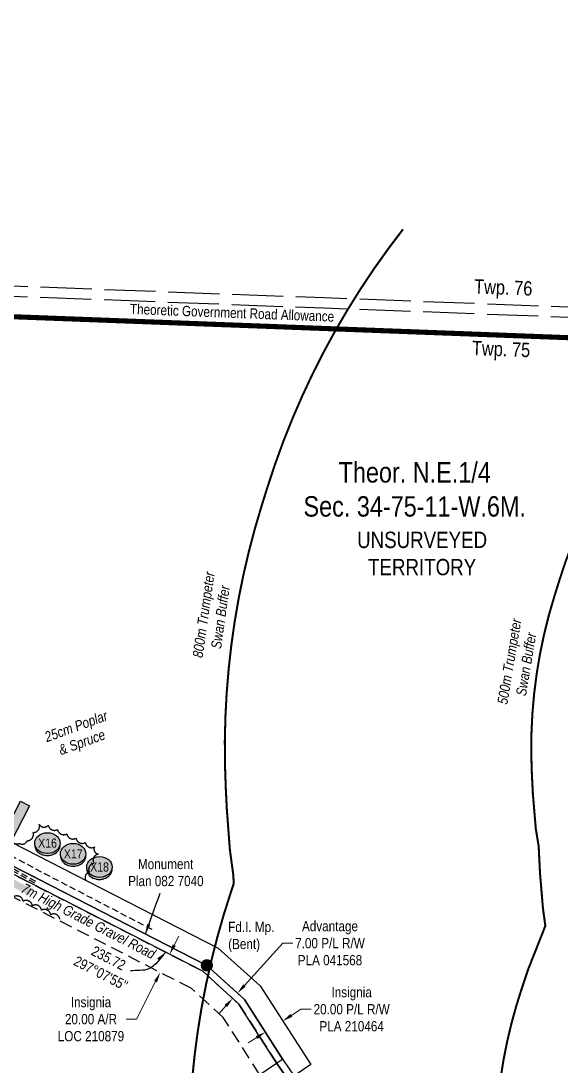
# Model space of a CAD drawing. Extents: x 333963 to 343562, y 6155611 to 6162191.
# Drawn here: x 335056 to 335584, y 6158211 to 6159235 of the extents above; entities that cross this region are included whole.
import ezdxf
from ezdxf.enums import TextEntityAlignment as Align

# ---------------------------------------------------------------- set-up
doc = ezdxf.new("R2010")
doc.units = 0
doc.header["$LTSCALE"] = 5
doc.header["$PDSIZE"] = 0.5
for name, pattern in [('0', [1, 1, 0]), ('CENTERLINEX3', [5, 2.5, -1, 0.5, -1]), ('DASHDOT2', [12.7, 6.35, -3.175, 0, -3.175]), ('foc-ACCESSROAD', [3.75, 2.5, -1.25]), ('foc-MONUMENT-BDYS', [6, 4, -2]), ('foc-UNSURVEYED', [12.5, 10, -2.5]), ('UG_PIPE', [1.875, 1.25, -0.625])]:
    doc.linetypes.add(name, pattern=pattern)
doc.layers.get('Defpoints').update_dxf_attribs({"color": 9})
for name, color, linetype in [('AS-PIPE-UG', 44, 'UG_PIPE'), ('AS-ROADS', 254, 'Continuous'), ('AS-WILDLIFE', 131, 'DASHDOT2'), ('C-SYMBOL', 7, 'Continuous'), ('D-TXT', 6, 'Continuous'), ('F-AR', 190, 'foc-ACCESSROAD'), ('F-RW', 190, 'Continuous'), ('L-BD', 7, 'Continuous'), ('L-MON', 1, 'Continuous'), ('L-MON-PLAN', 7, 'foc-MONUMENT-BDYS'), ('L-MON-T', 1, 'Continuous'), ('L-ROAD-T', 7, 'Continuous'), ('L-UNS-T', 3, 'Continuous'), ('L-USEC', 7, 'foc-UNSURVEYED'), ('P-CROSSINGS', 250, 'Continuous'), ('P-TEMP-BLUE', 146, 'Continuous'), ('T-BUSH', 110, '0'), ('T-BUSH-T', 110, 'Continuous')]:
    doc.layers.add(name, color=color, linetype=linetype)
doc.layers.add('AS-TRAPPER BOUNDARY', color=7, linetype='CENTERLINEX3', true_color=0xb85c00, transparency=0.6)
for name, color, linetype, lineweight in [('F-AR-T', 190, 'Continuous', 9), ('F-RW-T', 190, 'Continuous', 9), ('T-TEXT', 48, 'Continuous', 18)]:
    doc.layers.add(name, color=color, linetype=linetype, lineweight=lineweight)
doc.layers.add('P-TEMP-BLUE-H', color=7, linetype='Continuous', true_color=0x99e6ff)
doc.styles.add('175L', font='ARIALN.TTF', dxfattribs={"height": 20})
doc.styles.add('80CG', font='ARIALN.TTF', dxfattribs={"height": 10})
doc.styles.add('80L', font='ARIALN.TTF', dxfattribs={"height": 10})
doc.styles.add('80LS', font='ARIALNI.TTF', dxfattribs={"height": 10})
doc.styles.add('Crossing', font='ARIALN.TTF', dxfattribs={"height": 10})
doc.dimstyles.new('Compass 5 000', dxfattribs={"dimscale": 5, "dimtxt": 9, "dimasz": 2, "dimexe": 0.2, "dimexo": 0.0625, "dimgap": 0.5, "dimtad": 0, "dimtih": 1, "dimtoh": 1, "dimzin": 0, "dimdsep": 46, "dimtxsty": '80CG', "dimcen": 0.1, "dimse1": 1, "dimse2": 1, "dimclrd": 256, "dimclrt": 256, "dimaunit": 1, "dimadec": 4, "dimazin": 0, "dimtfac": 0.06, "dimtofl": 0, "dimtmove": 0, "dimatfit": 1, "dimfxl": 0.2, "dimtolj": 1, "dimtzin": 0, "dimlwd": -1, "dimarcsym": 0})

# ---------------------------------------------------------------- blocks, each defined once
blk = doc.blocks.new('fdia')
at = {"color": 255, "const_width": 1}
blk.add_lwpolyline([(-0.5, 0, 1), (0.5, 0, 1)], format="xyb", close=True, dxfattribs=at)
blk = doc.blocks.new('Fdiaa')
blk.add_blockref('fdia', (0, 0))
blk = doc.blocks.new('fdib')
at = {"color": 1, "const_width": 1.6}
blk.add_lwpolyline([(-0.4, 0, 1), (0.4, 0, 1)], format="xyb", close=True, dxfattribs=at)
at = {"color": 1}
blk.add_circle((0, 0), 0.8, dxfattribs=at)
blk = doc.blocks.new('Fdibb')
blk.add_blockref('fdib', (0, 0))
blk = doc.blocks.new('fdicc')
for name in ['Fdibb', 'Fdiaa']:
    blk.add_blockref(name, (0, 0))
blk = doc.blocks.new('FDI')
blk.add_blockref('fdicc', (0, 0))
blk = doc.blocks.new('*D60')
at = {"layer": 'Defpoints', "color": 0, "transparency": 16777216}
for p in [(335141.6, 6158351.5), (335132.5, 6158333.7), (335201.2, 6158321)]:
    blk.add_point(p, dxfattribs=at)
at = {"layer": 'F-AR-T', "transparency": 16777216}
for p, q in [((335205.8, 6158329.9), (335210.3, 6158338.8)), ((335187.5, 6158294.3), (335168.7, 6158257.4)), ((335168.7, 6158257.4), (335158.7, 6158257.4))]:
    blk.add_line(p, q, dxfattribs=at)
for points in [[(335204.3, 6158330.6), (335207.3, 6158329.1), (335201.2, 6158321)], [(335186.1, 6158295), (335189, 6158293.5), (335192.1, 6158303.2)]]:
    blk.add_solid(points, dxfattribs=at)
at = {"layer": 'F-AR-T', "transparency": 16777216, "insert": (335124.3, 6158257.4), "char_height": 10, "attachment_point": 5, "style": '80CG'}
blk.add_mtext('\\A1;Insignia\\P20.00 A/R\\PLOC 210879', dxfattribs=at)
blk = doc.blocks.new('*D70')
at = {"layer": 'Defpoints', "color": 0, "transparency": 16777216}
for p in [(335310.2, 6158258.4), (335293.2, 6158247.5), (335294.9, 6158244.8)]:
    blk.add_point(p, dxfattribs=at)
at = {"layer": 'F-RW-T', "transparency": 16777216}
for p, q in [((335320.4, 6158261.1), (335329.8, 6158267.1)), ((335329.8, 6158267.1), (335339.8, 6158267.1)), ((335286.5, 6158239.4), (335278, 6158234.1))]:
    blk.add_line(p, q, dxfattribs=at)
for points in [[(335319.5, 6158262.5), (335321.3, 6158259.6), (335312, 6158255.7)], [(335285.6, 6158240.9), (335287.4, 6158238), (335294.9, 6158244.8)]]:
    blk.add_solid(points, dxfattribs=at)
at = {"layer": 'F-RW-T', "transparency": 16777216, "insert": (335379.4, 6158267.1), "char_height": 10, "attachment_point": 5, "style": '80CG'}
blk.add_mtext('\\A1;Insignia\\P20.00 P/L R/W\\PPLA 210464', dxfattribs=at)
blk = doc.blocks.new('*D71')
at = {"layer": 'Defpoints', "color": 0, "transparency": 16777216}
for p in [(335266.7, 6158283.8), (335262, 6158278.7), (335263, 6158277.8)]:
    blk.add_point(p, dxfattribs=at)
at = {"layer": 'F-RW-T', "transparency": 16777216}
for p, q in [((335274.4, 6158290.3), (335311.9, 6158331.8)), ((335311.9, 6158331.8), (335321.9, 6158331.8)), ((335256.3, 6158270.4), (335249.6, 6158262.9))]:
    blk.add_line(p, q, dxfattribs=at)
for points in [[(335273.2, 6158291.5), (335275.7, 6158289.2), (335267.7, 6158282.9)], [(335255.1, 6158271.5), (335257.5, 6158269.2), (335263, 6158277.8)]]:
    blk.add_solid(points, dxfattribs=at)
at = {"layer": 'F-RW-T', "transparency": 16777216, "insert": (335358.2, 6158331.8), "char_height": 10, "attachment_point": 5, "style": '80CG'}
blk.add_mtext('\\A1;Advantage\\P7.00 P/L R/W\\PPLA 041568', dxfattribs=at)
blk = doc.blocks.new('xing2')
h = blk.add_hatch(color=50)
h.dxf.hatch_style = 1
edge = h.paths.add_edge_path()
edge.add_ellipse((0, 0), major_axis=(-12.5, 0), ratio=0.816297, start_angle=0, end_angle=360)
h = blk.add_hatch(color=250)
h.dxf.hatch_style = 1
edge = h.paths.add_edge_path()
edge.add_ellipse((0, -2), major_axis=(-12.5, 0), ratio=0.816297, start_angle=0, end_angle=180)
edge.add_line((12.5, -2), (12.5, 0))
edge.add_ellipse((0, 0), major_axis=(-12.5, 0), ratio=0.816297, start_angle=0, end_angle=180, ccw=False)
edge.add_line((-12.5, 0), (-12.5, -2))
at = {"color": 250}
blk.add_ellipse((0, 0), major_axis=(-12.5, 0), ratio=0.816297, dxfattribs=at)
blk.add_ellipse((0, -2), major_axis=(-12.5, 0), ratio=0.816297, start_param=0, end_param=3.141593, dxfattribs=at)
at = {"color": 250, "style": 'Crossing'}
blk.add_attdef('CROSSING', text='', height=9, dxfattribs=at).set_placement((0.1, 0), align=Align.MIDDLE_CENTER)
at = {"color": 250, "style": 'Crossing', "flags": 1}
for tag, p in [('OWNER', (0.1, -12.5)), ('DESCRIPTION', (0.1, -25.8)), ('LOCATION', (0.1, -39.3)), ('DWG_REF', (0.1, -52.8))]:
    blk.add_attdef(tag, text='', height=9, dxfattribs=at).set_placement(p, align=Align.MIDDLE_CENTER)

msp = doc.modelspace()

# ---------------------------------------------------------------- hatches: boundary and pattern name
at = {"layer": 'P-TEMP-BLUE-H'}
h = msp.add_hatch(color=256, dxfattribs=at)
h.dxf.hatch_style = 1
h.paths.add_polyline_path([(335055.348, 6158470.976), (335064.246, 6158466.417), (335046.008, 6158430.825), (335037.11, 6158435.385)])

# ---------------------------------------------------------------- linework, layer by layer
at = {"layer": 'AS-PIPE-UG', "flags": 128}
for points in [[(335003.958, 6158439.973), (335079.421, 6158399.807), (335184.514, 6158344.994)], [(335069.227, 6158390.49), (335032.567, 6158411.118), (335002.902, 6158426.751)]]:
    msp.add_lwpolyline(points, dxfattribs=at)
msp.add_lwpolyline([(335070.208, 6158392.233), (335033.548, 6158412.861, 0.00688205), (335033.499, 6158412.887), (335003.834, 6158428.52)], format="xyb", dxfattribs=at)
at = {"layer": 'AS-ROADS', "const_width": 6.999, "flags": 128}
msp.add_lwpolyline([(334437.09, 6159245.989), (334440.384, 6159135.434), (334484.246, 6159068.688), (334498.877, 6159051.8), (334524.198, 6159021.832), (334570.617, 6158956.867), (334632.118, 6158848.41), (334725.406, 6158745.879), (334766.059, 6158704.071), (334827.453, 6158659.428), (334842.627, 6158645.626), (334854.819, 6158630.599), (334866.782, 6158611.35), (334880.549, 6158584.006), (334883.869, 6158573.917), (334886.57, 6158549.625), (334890.098, 6158491.235), (334897.298, 6158475.271), (334905.397, 6158462.904), (334998.689, 6158415.717), (335026.433, 6158401.286), (335065.417, 6158381.934)], dxfattribs=at)
at = {"layer": 'AS-TRAPPER BOUNDARY', "const_width": 5, "flags": 128}
msp.add_lwpolyline([(334023.614, 6158983.983), (334123.523, 6158980.211), (334949.008, 6158949.046), (335754.39, 6158918.639), (335854.299, 6158914.867)], dxfattribs=at)
at = {"layer": 'AS-WILDLIFE', "const_width": 2, "flags": 128}
for points in [[(335925.497, 6155611.984), (335927.212, 6155615.344), (335937.95, 6155634.998), (335949.234, 6155654.344), (335961.056, 6155673.366), (335965.505, 6155680.306), (335984.07, 6155716.405), (336007.667, 6155759.041), (336014.133, 6155769.736), (336030.112, 6155795.705), (336042.389, 6155815.032), (336055.215, 6155834), (336068.578, 6155852.592), (336082.468, 6155870.795), (336096.873, 6155888.592), (336136.826, 6155936.531), (336151.96, 6155954.164), (336167.6, 6155971.349), (336183.733, 6155988.072), (336200.345, 6156004.319), (336217.423, 6156020.077), (336234.95, 6156035.332), (336252.914, 6156050.072), (336271.299, 6156064.283), (336295.268, 6156082.261), (336312.554, 6156094.871), (336330.182, 6156106.996), (336348.139, 6156118.628), (336366.413, 6156129.758), (336384.987, 6156140.377), (336403.849, 6156150.476), (336354.468, 6156148.18), (336345.585, 6156148.13), (336330.603, 6156148.13), (336305.7, 6156148.516), (336280.821, 6156149.678), (336255.99, 6156151.614), (336231.231, 6156154.323), (336206.569, 6156157.802), (336182.027, 6156162.046), (336157.629, 6156167.054), (336133.399, 6156172.818), (336109.361, 6156179.335), (336085.536, 6156186.597), (336061.95, 6156194.597), (336038.624, 6156203.328), (336015.582, 6156212.781), (336001.597, 6156218.775), (335996.072, 6156221.167), (335981.318, 6156228.253), (335933.682, 6156243.33), (335886.757, 6156261.711), (335872.774, 6156267.703), (335851.396, 6156277.237), (335830.307, 6156287.392), (335809.524, 6156298.161), (335789.065, 6156309.533), (335768.947, 6156321.499), (335749.189, 6156334.049), (335729.806, 6156347.172), (335710.816, 6156360.856), (335692.234, 6156375.091), (335674.077, 6156389.863), (335656.36, 6156405.16), (335639.099, 6156420.97), (335622.307, 6156437.278), (335611.322, 6156448.264), (335594.148, 6156465.932), (335577.542, 6156484.134), (335561.522, 6156502.854), (335546.102, 6156522.071), (335531.299, 6156541.768), (335517.127, 6156561.923), (335503.601, 6156582.517), (335490.734, 6156603.529), (335479.966, 6156618.332), (335455.696, 6156656.594), (335430.726, 6156698.543), (335418.567, 6156719.698), (335407.058, 6156741.215), (335396.212, 6156763.073), (335386.037, 6156785.251), (335376.544, 6156807.73), (335367.742, 6156830.488), (335359.637, 6156853.504), (335352.239, 6156876.756), (335345.554, 6156900.224), (335339.588, 6156923.884), (335334.123, 6156947.043), (335327.478, 6156962.747), (335318.023, 6156986.114), (335309.309, 6157009.767), (335301.344, 6157033.684), (335294.138, 6157057.839), (335291.761, 6157066.292), (335281.88, 6157096.864), (335274.845, 6157119.86), (335268.505, 6157143.056), (335262.865, 6157166.433), (335257.931, 6157189.969), (335253.707, 6157213.643), (335250.197, 6157237.433), (335247.404, 6157261.318), (335245.33, 6157285.276), (335244.17, 6157301.514), (335240.893, 6157320.52), (335237.223, 6157343.683), (335234.28, 6157366.95), (335232.067, 6157390.297), (335230.586, 6157413.702), (335229.838, 6157437.141), (335229.824, 6157460.593), (335228.836, 6157475.149), (335225.839, 6157558.048), (335225.732, 6157612.724), (335226.991, 6157651.759), (335226.565, 6157668.815), (335226.912, 6157716.932), (335223.683, 6157738.397), (335221.037, 6157759.942), (335218.977, 6157781.552), (335217.504, 6157803.209), (335216.62, 6157824.898), (335216.325, 6157846.603), (335216.324, 6157881.56), (335216.577, 6157902.205), (335217.406, 6157922.835), (335218.809, 6157943.435), (335220.786, 6157963.987), (335223.336, 6157984.475), (335220.649, 6158026.329), (335220.317, 6158049.372), (335220.317, 6158103.866), (335220.315, 6158129.218), (335220.656, 6158152.611), (335221.681, 6158175.984), (335223.389, 6158199.317), (335225.779, 6158222.59), (335228.849, 6158245.784), (335232.596, 6158268.877), (335237.018, 6158291.851), (335242.109, 6158314.686), (335247.867, 6158337.362), (335254.285, 6158359.86), (335261.359, 6158382.161), (335264.006, 6158390.102), (335263.59, 6158398.562), (335260.217, 6158423.45), (335257.268, 6158462.842), (335256.268, 6158482.817), (335255.438, 6158506.316), (335255.3, 6158529.831), (335255.853, 6158553.339), (335257.096, 6158576.82), (335259.03, 6158600.255), (335261.652, 6158623.623), (335264.96, 6158646.904), (335268.951, 6158670.077), (335273.622, 6158693.123), (335278.969, 6158716.022), (335284.986, 6158738.754), (335291.669, 6158761.298), (335296.663, 6158777.278), (335304.197, 6158800.168), (335312.418, 6158822.821), (335321.317, 6158845.216), (335330.887, 6158867.332), (335341.119, 6158889.15), (335352.004, 6158910.65), (335363.532, 6158931.812), (335375.692, 6158952.617), (335388.474, 6158973.046), (335401.866, 6158993.081), (335415.855, 6159012.703), (335429.711, 6159030.949)], [(335857.685, 6159005.817), (335846.308, 6158999.977), (335829.965, 6158990.797), (335813.977, 6158981.01), (335798.368, 6158970.631), (335785.383, 6158961.642), (335769.719, 6158950.343), (335754.504, 6158938.448), (335739.759, 6158925.974), (335725.508, 6158912.94), (335711.771, 6158899.365), (335698.568, 6158885.269), (335685.92, 6158870.673), (335675.064, 6158857.639), (335662.952, 6158842.43), (335651.44, 6158826.761), (335640.546, 6158810.656), (335630.287, 6158794.14), (335620.678, 6158777.237), (335611.735, 6158759.973), (335603.469, 6158742.374), (335595.895, 6158724.467), (335589.022, 6158706.278), (335582.863, 6158687.837), (335577.869, 6158671.857), (335572.392, 6158653.043), (335567.656, 6158634.029), (335563.67, 6158614.844), (335560.439, 6158595.517), (335557.968, 6158576.079), (335556.261, 6158556.558), (335555.32, 6158536.986), (335555.148, 6158517.392), (335555.743, 6158497.806), (335556.743, 6158477.831), (335559.628, 6158443.692), (335562.413, 6158426.803), (335563.714, 6158400.353), (335566.62, 6158365.787), (335568.95, 6158348.746), (335552.16, 6158306.298), (335550.812, 6158302.309), (335545.817, 6158287.328), (335540.469, 6158270.275), (335535.734, 6158253.043), (335531.618, 6158235.652), (335528.127, 6158218.125), (335525.264, 6158200.484), (335523.034, 6158182.752), (335521.44, 6158164.952), (335520.483, 6158147.107), (335520.165, 6158129.238), (335520.166, 6158103.876), (335520.166, 6158049.371), (335520.374, 6158034.97), (335523.228, 6157994.137), (335525.292, 6157975.595), (335522.001, 6157956.96), (335519.441, 6157938.212), (335517.614, 6157919.377), (335516.525, 6157900.486), (335516.174, 6157881.567), (335516.175, 6157846.61), (335516.439, 6157830.373), (335517.23, 6157814.153), (335518.549, 6157797.967), (335520.392, 6157781.833), (335522.759, 6157765.767), (335527.233, 6157738.475), (335527.576, 6157725.45), (335527.092, 6157719.252), (335526.32, 6157676.315), (335526.962, 6157650.674), (335525.426, 6157603.056), (335525.492, 6157568.883), (335528.49, 6157485.984), (335529.809, 6157468.968), (335529.485, 6157452.607), (335529.733, 6157436.244), (335530.553, 6157419.9), (335531.945, 6157403.595), (335533.905, 6157387.348), (335536.432, 6157371.18), (335542.194, 6157337.762), (335544.417, 6157306.639), (335545.941, 6157289.48), (335548.055, 6157272.383), (335550.756, 6157255.369), (335554.043, 6157238.458), (335557.911, 6157221.671), (335562.354, 6157205.027), (335567.369, 6157188.546), (335578.85, 6157153.024), (335582.789, 6157139.021), (335587.293, 6157123.924), (335592.27, 6157108.977), (335597.717, 6157094.194), (335603.626, 6157079.589), (335620.14, 6157040.56), (335631.422, 6156992.752), (335636.153, 6156974.286), (335641.585, 6156956.013), (335647.71, 6156937.961), (335654.52, 6156920.156), (335662.003, 6156902.623), (335670.149, 6156885.389), (335678.947, 6156868.478), (335688.383, 6156851.914), (335713.354, 6156809.965), (335721.336, 6156797.009), (335743.846, 6156764.955), (335753.372, 6156748.703), (335763.537, 6156732.844), (335774.325, 6156717.401), (335785.719, 6156702.401), (335797.702, 6156687.866), (335810.254, 6156673.819), (335823.355, 6156660.283), (335834.34, 6156649.297), (335848.041, 6156636.107), (335862.234, 6156623.448), (335876.898, 6156611.338), (335892.012, 6156599.795), (335907.554, 6156588.835), (335923.502, 6156578.475), (335939.833, 6156568.729), (335956.523, 6156559.611), (335973.547, 6156551.135), (335990.882, 6156543.313), (336004.866, 6156537.32), (336020.407, 6156530.78), (336036.209, 6156524.896), (336052.244, 6156519.678), (336068.482, 6156515.135), (336084.896, 6156511.276), (336092.536, 6156507.006), (336119.714, 6156494.381), (336133.698, 6156488.387), (336150.738, 6156481.453), (336168.021, 6156475.151), (336185.525, 6156469.489), (336203.224, 6156464.475), (336221.097, 6156460.115), (336239.118, 6156456.417), (336257.263, 6156453.385), (336275.507, 6156451.022), (336293.825, 6156449.332), (336312.194, 6156448.318), (336330.587, 6156447.98), (336345.569, 6156447.981), (336382.336, 6156449.337), (336401.879, 6156451.167), (336421.335, 6156453.762), (336440.673, 6156457.119), (336457.177, 6156460.657)]]:
    msp.add_lwpolyline(points, dxfattribs=at)
at = {"layer": 'F-AR'}
msp.add_lwpolyline([(335687.895, 6156966.518), (335704.852, 6157402.971), (335609.056, 6157738.32), (335289.32, 6158203.265), (335253.74, 6158259.196), (335222.248, 6158287.715), (334867.819, 6158469.333), (334869.555, 6158490.911), (335233.715, 6158304.308), (335269.161, 6158272.208), (335306.162, 6158214.063), (335627.384, 6157746.956), (335724.957, 6157405.389), (335707.877, 6156965.767)], close=True, dxfattribs=at)
at = {"layer": 'F-RW'}
for points in [[(335289.47, 6158203.11), (335305.978, 6158214.387), (335311.763, 6158218.339), (335274.559, 6158276.762), (335266.72, 6158283.824), (335237.728, 6158310.115), (334917.99, 6158473.956), (334904.863, 6158493.466), (334896.509, 6158584.901), (334862.981, 6158650.121), (334587.173, 6158967.796), (334527.441, 6159044.241), (334457.799, 6159138.01), (334444.23, 6159557.266), (334427.289, 6159622.671), (334287.505, 6159799.014), (334229.933, 6159871.633)], [(334255.444, 6159871.633), (334445.586, 6159631.779), (334464.13, 6159560.192), (334477.582, 6159144.91), (334543.287, 6159056.484), (334602.612, 6158980.513), (334879.63, 6158661.471), (334916.069, 6158590.589), (334924.31, 6158500.382), (334931.7, 6158489.399), (335248.795, 6158326.913), (335289.744, 6158289.983), (335339.584, 6158213.128), (335323.088, 6158201.858)], [(334603.28, 6158940.639), (334640.321, 6158865.658), (334750.335, 6158739.998), (334862.981, 6158650.121), (334896.509, 6158584.901), (334906.088, 6158480.055), (335237.728, 6158310.115), (335274.559, 6158276.762), (335311.948, 6158218.015), (335323.275, 6158201.531), (335373.885, 6158127.928), (335633.801, 6157749.98), (335634.115, 6157748.879), (335641.808, 6157751.077), (335655.541, 6157702.999), (335647.798, 6157700.788), (335660.294, 6157657.072), (335664.423, 6157642.647), (335702.001, 6157511.169), (335728.713, 6157417.723), (335731.995, 6157406.249), (335715.232, 6156974.784)], [(335690.013, 6156505.904), (335724.957, 6157405.389), (335701.164, 6157488.68), (335657.727, 6157640.74), (335653.607, 6157655.163), (335641.118, 6157698.879), (335627.384, 6157746.956), (335365.163, 6158128.257), (335317.495, 6158197.583), (335306.162, 6158214.063), (335269.161, 6158272.208), (335233.715, 6158304.308), (334899.469, 6158475.583), (334889.663, 6158582.91), (334857.443, 6158645.586), (334745.481, 6158734.917), (334634.453, 6158861.736), (334597.151, 6158937.248)]]:
    msp.add_lwpolyline(points, dxfattribs=at)
at = {"layer": 'L-MON-PLAN', "flags": 128}
msp.add_lwpolyline([(334229.927, 6159871.633), (334427.289, 6159622.671), (334444.216, 6159557.326), (334457.799, 6159138.01), (334527.441, 6159044.241), (334750.335, 6158739.998), (334862.981, 6158650.121), (334896.509, 6158584.901), (334906.088, 6158480.055), (335237.728, 6158310.115)], dxfattribs=at)
at = {"layer": 'L-USEC', "flags": 128}
for points in [[(334949.767, 6158969.144), (335352.458, 6158953.94), (335755.149, 6158938.738)], [(334950.146, 6158979.195), (335352.838, 6158963.991), (335755.528, 6158948.789)], [(334949.008, 6158949.045), (335351.699, 6158933.841), (335754.39, 6158918.639)]]:
    msp.add_lwpolyline(points, dxfattribs=at)
at = {"layer": 'P-TEMP-BLUE', "flags": 128}
msp.add_lwpolyline([(335055.348, 6158470.976), (335064.246, 6158466.417), (335046.008, 6158430.825), (335037.11, 6158435.385)], close=True, dxfattribs=at)
at = {"layer": 'T-BUSH', "flags": 128}
for points in [[(334752.707, 6158776.579, 0.52056705), (334760.212, 6158783.186, 0.52056705), (334767.716, 6158789.792, 0.52056705), (334775.221, 6158796.398, 0.52056705), (334782.725, 6158803.005, 0.52056705), (334790.548, 6158798.991, 0.52056705), (334797.322, 6158791.637, 0.52056705), (334804.096, 6158784.283, 0.52056705), (334811.476, 6158782.663, 0.52056705), (334819.749, 6158781.114, 0.52056705), (334826.215, 6158773.503, 0.52056705), (334832.478, 6158765.71, 0.52056705), (334838.711, 6158757.892, 0.52056705), (334844.944, 6158750.075, 0.52056705), (334851.177, 6158742.258, 0.52056705), (334857.411, 6158734.441, 0.52056705), (334857.017, 6158726.537, 0.52056705), (334848.885, 6158720.721, 0.52056705), (334843.841, 6158714.379, 0.52056705), (334849.592, 6158706.2, 0.52056705), (334855.343, 6158698.022, 0.52056705), (334861.093, 6158689.843, 0.52056705), (334866.844, 6158681.665, 0.52056705), (334874.225, 6158675.326, 0.52056705), (334883.027, 6158670.586, 0.52056705), (334887.908, 6158661.917, 0.52056705), (334892.512, 6158653.042, 0.52056705), (334893.139, 6158643.559, 0.52056705), (334897.591, 6158634.607, 0.52056705), (334902.043, 6158625.655, 0.52056705), (334906.495, 6158616.703, 0.52056705), (334910.947, 6158607.75, 0.52056705), (334919.209, 6158603.661, 0.52056705), (334922.06, 6158594.078, 0.52056705), (334924.911, 6158584.495, 0.52056705), (334924.174, 6158575.746, 0.52056705), (334921.302, 6158567.808, 0.52056705), (334922.164, 6158557.848, 0.52056705), (334923.027, 6158547.887, 0.52056705), (334923.889, 6158537.926, 0.52056705), (334924.751, 6158527.965, 0.52056705), (334925.91, 6158518.038, 0.52056705), (334929.977, 6158509.109, 0.52056705), (334935.832, 6158501.005, 0.52056705), (334942.276, 6158493.417, 0.52056705), (334949.538, 6158486.544, 0.52056705), (334957.654, 6158480.84, 0.52056705), (334964.859, 6158483.141, 0.52056705), (334970.829, 6158491.16, 0.52056705), (334979.25, 6158490.164, 0.52056705), (334987.657, 6158484.753, 0.52056705), (334991.711, 6158477.33, 0.52056705), (334987.701, 6158468.171, 0.52056705), (334992.804, 6158462.263, 0.52056705), (335001.881, 6158458.071, 0.52056705), (335010.958, 6158453.88, 0.52056705), (335019.757, 6158449.143, 0.52056705), (335028.478, 6158444.254, 0.52056705), (335037.199, 6158439.364, 0.52056705), (335045.92, 6158434.475, 0.52056705), (335054.641, 6158429.586, 0.52056705), (335061.767, 6158432.137, 0.52056705), (335067.718, 6158440.171, 0.52056705), (335073.668, 6158448.205, 0.52056705), (335082.488, 6158447.385, 0.52056705), (335091.537, 6158443.134, 0.52056705), (335100.586, 6158438.883, 0.52056705), (335109.635, 6158434.631, 0.52056705), (335118.684, 6158430.38, 0.52056705), (335127.733, 6158426.129, 0.52056705), (335131.585, 6158419.055, 0.52056705), (335127.194, 6158410.073, 0.52056705), (335122.804, 6158401.091, 0.52056705), (335119.228, 6158393.776, 0.52056705)], [(335093.852, 6158355.341, 0.52056705), (335084.875, 6158359.742, 0.52056705), (335075.898, 6158364.144, 0.52056705), (335066.921, 6158368.546, 0.52056705), (335057.944, 6158372.947, 0.52056705), (335048.967, 6158377.349, 0.52056705), (335039.99, 6158381.75, 0.52056705), (335031.013, 6158386.152, 0.52056705), (335022.036, 6158390.553, 0.52056705), (335016.602, 6158383.714, 0.52056705), (335011.772, 6158374.96, 0.52056705), (335006.942, 6158366.206, 0.52056705), (334999.943, 6158361.691, 0.52056705), (334991.205, 6158366.55, 0.52056705), (334982.467, 6158371.409, 0.52056705), (334973.73, 6158376.268, 0.52056705), (334964.992, 6158381.128, 0.52056705), (334956.254, 6158385.987, 0.52056705), (334947.516, 6158390.846, 0.52056705), (334942.258, 6158384.162, 0.52056705), (334937.662, 6158375.283, 0.52056705), (334933.065, 6158366.404, 0.52056705), (334928.469, 6158357.525, 0.52056705), (334923.872, 6158348.647, 0.52056705), (334916.636, 6158346.799, 0.52056705), (334909.486, 6158353.787, 0.52056705), (334910.758, 6158362.665, 0.52056705), (334915.269, 6158371.588, 0.52056705), (334919.779, 6158380.511, 0.52056705), (334924.29, 6158389.433, 0.52056705), (334928.8, 6158398.356, 0.52056705), (334929.85, 6158405.572, 0.52056705), (334920.025, 6158407.422, 0.52056705), (334910.199, 6158409.273, 0.52056705), (334900.374, 6158411.124, 0.52056705), (334890.549, 6158412.974, 0.52056705), (334880.724, 6158414.825, 0.52056705), (334870.898, 6158416.676, 0.52056705), (334861.705, 6158414.329, 0.52056705), (334854.558, 6158408.122, 0.52056705), (334852.402, 6158398.522, 0.52056705), (334852.056, 6158388.53, 0.52056705), (334851.711, 6158378.538, 0.52056705), (334851.365, 6158368.545, 0.52056705), (334850.879, 6158358.559, 0.52056705), (334850.377, 6158348.574, 0.52056705), (334849.875, 6158338.589, 0.52056705), (334849.373, 6158328.603, 0.52056705), (334848.871, 6158318.618, 0.52056705), (334848.369, 6158308.632, 0.52056705), (334847.867, 6158298.647, 0.52056705), (334847.365, 6158288.661, 0.52056705), (334846.863, 6158278.676, 0.52056705), (334846.361, 6158268.691, 0.52056705), (334845.859, 6158258.705, 0.52056705), (334845.357, 6158248.72, 0.52056705), (334844.855, 6158238.734, 0.52056705), (334844.367, 6158228.748, 0.52056705), (334843.982, 6158218.758, 0.52056705), (334843.596, 6158208.767, 0.52056705), (334843.21, 6158198.777, 0.52056705), (334842.824, 6158188.786, 0.52056705), (334842.439, 6158178.795, 0.52056705), (334842.053, 6158168.805, 0.52056705), (334841.667, 6158158.814, 0.52056705), (334841.281, 6158148.824, 0.52056705), (334840.896, 6158138.833, 0.52056705), (334840.51, 6158128.842, 0.52056705), (334840.124, 6158118.852, 0.52056705), (334839.738, 6158108.861, 0.52056705), (334839.352, 6158098.871, 0.52056705), (334838.967, 6158088.88, 0.52056705), (334838.581, 6158078.89, 0.52056705), (334838.195, 6158068.899, 0.52056705), (334837.809, 6158058.908, 0.52056705), (334837.417, 6158048.918, 0.52056705), (334837.026, 6158038.928, 0.52056705), (334836.635, 6158028.937, 0.52056705), (334836.243, 6158018.947, 0.52056705), (334835.852, 6158008.957, 0.52056705), (334835.461, 6157998.966, 0.52056705), (334835.069, 6157988.976, 0.52056705), (334834.678, 6157978.985, 0.52056705), (334834.287, 6157968.995, 0.52056705), (334833.895, 6157959.005, 0.52056705), (334833.504, 6157949.014, 0.52056705), (334833.113, 6157939.024, 0.52056705), (334832.635, 6157929.038, 0.52056705), (334832.11, 6157919.053, 0.52056705), (334831.585, 6157909.069, 0.52056705), (334831.059, 6157899.085, 0.52056705), (334830.534, 6157889.101, 0.52056705), (334834.02, 6157882.703, 0.52056705), (334844.001, 6157882.11, 0.52056705), (334853.981, 6157881.518, 0.52056705), (334863.23, 6157879.314, 0.52056705), (334862.747, 6157869.38, 0.52056705), (334861.906, 6157859.418, 0.52056705), (334861.065, 6157849.455, 0.52056705), (334860.224, 6157839.492, 0.52056705), (334859.383, 6157829.53, 0.52056705), (334858.126, 6157819.679, 0.52056705), (334848.542, 6157818.725, 0.52056705), (334842.614, 6157812.572, 0.52056705), (334838.523, 6157803.449, 0.52056705), (334834.153, 6157794.509, 0.52056705), (334824.727, 6157796.345, 0.52056705), (334815.305, 6157799.689, 0.52056705), (334807.763, 6157799.994, 0.52056705), (334806.55, 6157790.07, 0.52056705), (334805.336, 6157780.146, 0.52056705), (334804.122, 6157770.222, 0.52056705), (334802.909, 6157760.298, 0.52056705), (334802.146, 6157750.334, 0.52056705), (334801.619, 6157740.35, 0.52056705), (334801.093, 6157730.366, 0.52056705), (334800.566, 6157720.382, 0.52056705), (334800.04, 6157710.398, 0.52056705), (334799.513, 6157700.414, 0.52056705), (334798.987, 6157690.43, 0.52056705), (334798.46, 6157680.445, 0.52056705), (334797.934, 6157670.461, 0.52056705), (334797.371, 6157660.479, 0.52056705), (334796.76, 6157650.5, 0.52056705), (334796.15, 6157640.52, 0.52056705), (334795.539, 6157630.541, 0.52056705), (334794.928, 6157620.562, 0.52056705), (334790.454, 6157612.288, 0.52056705), (334783.131, 6157605.482, 0.52056705), (334775.808, 6157598.675, 0.52056705), (334768.485, 6157591.868, 0.52056705), (334760.16, 6157584.13, 0.52056705)]]:
    msp.add_lwpolyline(points, format="xyb", dxfattribs=at)

# ---------------------------------------------------------------- block references
at = {"layer": 'L-MON', "xscale": 5.000000000000077, "yscale": 5.000000000000077, "zscale": 5.000000000000077}
msp.add_blockref('FDI', (335237.728, 6158310.115), dxfattribs=at)
at = {"layer": 'P-CROSSINGS', "xscale": 0.99980306, "yscale": 0.99980306, "zscale": 0.99980306}
for p, values in [((335081.721, 6158429.841), {'CROSSING': 'X16'}), ((335106.871, 6158419.319), {'CROSSING': 'X17'}), ((335132.606, 6158406.459), {'CROSSING': 'X18'})]:
    msp.add_blockref('xing2', p, dxfattribs=at).add_auto_attribs(values)

# ---------------------------------------------------------------- texts
at = {"layer": 'AS-WILDLIFE', "char_height": 9.99806, "attachment_point": 1, "style": '80L'}
for s, insert, rotation in [('\\pi0.47612;{\\fArial Narrow|b0|i1|c0|p34;800m Trumpeter \\P\\pi11.59265;Swan Buffer}', (335223.534, 6158611.849), 81.912861), ('\\pi0.44884;{\\fArial Narrow|b0|i1|c0|p34;500m Trumpeter \\P\\pi11.59265;Swan Buffer}', (335521.701, 6158566.36), 80.508572)]:
    msp.add_mtext_dynamic_manual_height_columns(s, width=85.75841, gutter_width=49.99, heights=[0], dxfattribs=dict(at, insert=insert, rotation=rotation))
at = {"layer": 'D-TXT', "color": 3, "style": '80L'}
msp.add_text('Twp. 76', height=13.9973, rotation=357.83784, dxfattribs=at).set_placement((335498.991, 6158968.086))
at = {"layer": 'D-TXT', "color": 3, "insert": (335497.395, 6158921.803), "char_height": 13.9973, "attachment_point": 1, "rotation": 357.83784, "style": '80L'}
msp.add_mtext_dynamic_manual_height_columns('Twp. 75', width=56.51086, gutter_width=47.491, heights=[0], dxfattribs=at)
at = {"layer": 'L-MON-T', "attachment_point": 1, "style": '80L'}
for s, width, insert, char_height in [('\\pi10.1094;Monument \\P\\pi0.49329;Plan 082 7040', 73.41432, (335160.175, 6158414.363), 9.99803), ('Fd.I. Mp.\\P(Bent)', 44.32004, (335258.588, 6158352.746), 9.9979)]:
    msp.add_mtext_dynamic_manual_height_columns(s, width=width, gutter_width=49.99, heights=[0], dxfattribs=dict(at, insert=insert, char_height=char_height))
at = {"layer": 'L-ROAD-T', "style": '80L'}
msp.add_text('Theoretic Government Road Allowance', height=9.99806, rotation=357.83784, dxfattribs=at).set_placement((335262.371, 6158949.214), align=Align.MIDDLE_CENTER)
at = {"layer": 'T-BUSH-T', "insert": (335108.019, 6158549.005), "char_height": 9.99803, "width": 112.11168, "attachment_point": 2, "rotation": 20, "style": '80LS'}
msp.add_mtext('25cm Poplar \\P& Spruce', dxfattribs=at)

# ---------------------------------------------------------------- dimensions: what is measured, and where the dimension line sits
at = {"layer": 'F-RW-T'}
for base, p1, p2, angle, text, picture, middle in [((335263.024, 6158277.766), (335266.72, 6158283.824), (335262.04, 6158278.656), 227.836421, 'Advantage\\P7.00 P/L R/W\\PPLA 041568', '*D71', (335358.177, 6158331.77)), ((335294.899, 6158244.82), (335310.222, 6158258.405), (335293.165, 6158247.543), 212.489407, 'Insignia\\P20.00 P/L R/W\\PPLA 210464', '*D70', (335379.365, 6158267.064))]:
    dim = msp.add_linear_dim(base=base, p1=p1, p2=p2, angle=angle, text=text, dimstyle='Compass 5 000', dxfattribs=at)
    dim.commit()
    dim.dimension.update_dxf_attribs({"geometry": picture, "text_midpoint": middle, "dimtype": 161})

# ---------------------------------------------------------------- leaders
at = {"layer": 'L-BD', "path_type": 1}
msp.add_leader([(335197.434, 6158322.899), (335181.003, 6158306.688), (335162.995, 6158304.711)], dimstyle='Compass 5 000', override={"dimgap": 0.5, "dimtad": 0}, dxfattribs=at)
at = {"layer": 'L-MON-T', "path_type": 1}
msp.add_leader([(335177.548, 6158340.782), (335192.053, 6158380.914)], dimstyle='Compass 5 000', override={"dimgap": 0.5, "dimtad": 0}, dxfattribs=at)

# ---------------------------------------------------------------- next in the draw order: texts
at = {"layer": 'C-SYMBOL', "color": 3, "insert": (335441.125, 6158802.909), "char_height": 19.99587, "width": 215.93985, "attachment_point": 2, "style": '175L', "bg_fill": 3, "box_fill_scale": 1.2, "bg_fill_color": 256, "bg_fill_transparency": 0}
msp.add_mtext('Theor. N.E.1/4\\PSec. 34-75-11-W.6M.', dxfattribs=at)
at = {"layer": 'L-BD', "insert": (335143.856, 6158321.706), "char_height": 9.99803, "width": 34.61569, "attachment_point": 2, "rotation": 332.8683, "style": '80L', "bg_fill": 3, "box_fill_scale": 1.2, "bg_fill_color": 256, "bg_fill_transparency": 0}
msp.add_mtext("235.72\\P297%%D07'55''", dxfattribs=at)
at = {"layer": 'L-UNS-T', "color": 3, "insert": (335448.349, 6158713.353), "char_height": 15.9967, "attachment_point": 5, "style": '80L', "bg_fill": 3, "box_fill_scale": 1.15, "bg_fill_color": 256, "bg_fill_true_color": 256, "bg_fill_transparency": 0}
msp.add_mtext_dynamic_manual_height_columns('UNSURVEYED TERRITORY', width=126.38886, gutter_width=47.491, heights=[0], dxfattribs=at)

# ---------------------------------------------------------------- next in the draw order: texts
at = {"layer": 'T-TEXT', "insert": (335059.498, 6158391.066), "char_height": 9.99803, "attachment_point": 1, "rotation": 332.862634, "style": '80L'}
msp.add_mtext_dynamic_manual_height_columns('{\\fArial Narrow|b0|i1|c0|p34;7m High Grade Gravel Road}', width=145.80798, gutter_width=49.99, heights=[0], dxfattribs=at)

# ---------------------------------------------------------------- next in the draw order: dimensions: what is measured, and where the dimension line sits
at = {"layer": 'F-AR-T'}
dim = msp.add_linear_dim(base=(335201.225, 6158320.956), p1=(335132.466, 6158333.721), p2=(335141.585, 6158351.517), angle=62.86835, text='Insignia\\P20.00 A/R\\PLOC 210879', dimstyle='Compass 5 000', dxfattribs=at)
dim.commit()
dim.dimension.update_dxf_attribs({"geometry": '*D60', "text_midpoint": (335124.349, 6158257.413), "dimtype": 161})

doc.saveas('drawing.dxf')
